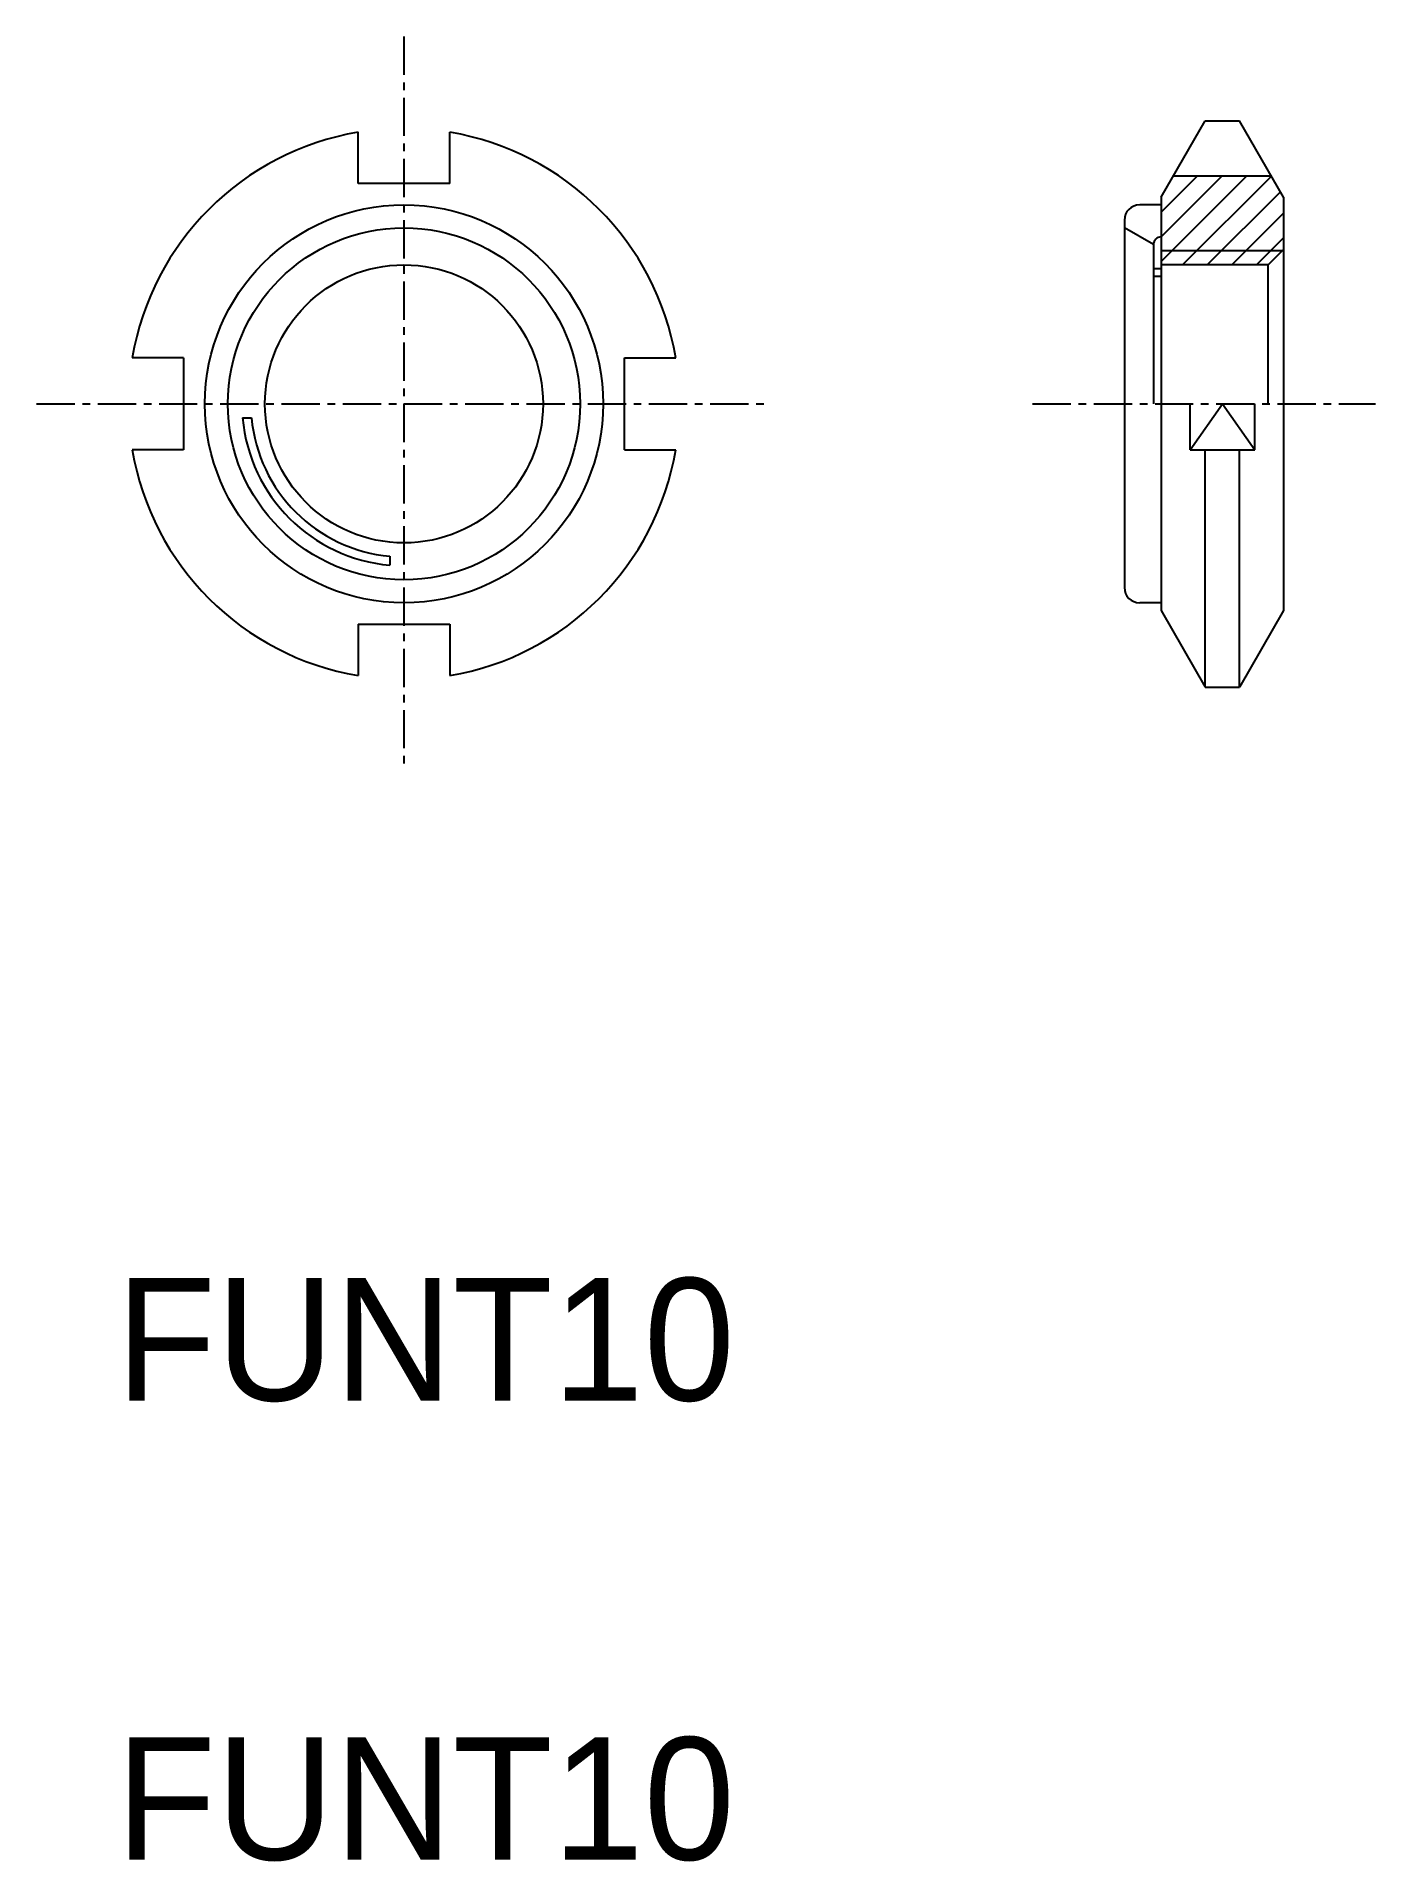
# Model space of a CAD drawing. Extents: x 102.9 to 146.7, y 82.3 to 141.9.
import ezdxf

# ---------------------------------------------------------------- set-up
doc = ezdxf.new("R2010")
doc.units = 0
doc.linetypes.add('CENTER', pattern=[2, 1.25, -0.25, 0.25, -0.25])
doc.layers.get('0').update_dxf_attribs({"linetype": 'CONTINUOUS'})
doc.layers.add('CENTER', color=1, linetype='CENTER')
doc.layers.add('HATCH', color=3, linetype='CONTINUOUS')

msp = doc.modelspace()

# ---------------------------------------------------------------- linework, layer by layer
at = {"color": 7, "linetype": 'CONTINUOUS'}
for p, q in [((139.671, 136.668), (141.114, 139.168)), ((141.114, 139.168), (142.227, 139.168)), ((143.671, 136.668), (142.227, 139.168)), ((113.447, 137.118), (113.447, 138.792)), ((116.447, 137.118), (116.447, 138.792)), ((116.447, 137.118), (113.447, 137.118)), ((140.075, 137.368), (143.267, 137.368)), ((139.671, 136.668), (139.671, 123.168)), ((143.671, 136.668), (143.671, 123.168)), ((139.671, 136.418), (138.971, 136.418)), ((138.471, 135.918), (138.471, 123.918)), ((139.421, 135.119), (138.471, 135.667)), ((139.421, 135.119), (139.421, 129.918)), ((143.171, 134.458), (143.671, 134.958)), ((139.671, 134.324), (139.421, 134.324)), ((143.171, 134.458), (139.671, 134.458)), ((143.171, 129.918), (143.171, 134.458)), ((139.671, 134.074), (139.421, 134.074)), ((107.747, 131.418), (106.073, 131.418)), ((107.747, 131.418), (107.747, 128.418)), ((122.147, 131.418), (123.821, 131.418)), ((122.147, 128.418), (122.147, 131.418)), ((140.614, 128.418), (140.614, 129.918)), ((140.614, 128.418), (141.671, 129.918)), ((141.671, 129.918), (142.727, 128.418)), ((142.727, 128.418), (142.727, 129.918)), ((107.747, 128.418), (106.073, 128.418)), ((122.147, 128.418), (123.821, 128.418)), ((140.614, 128.418), (142.727, 128.418)), ((141.114, 120.668), (141.114, 128.418)), ((142.227, 120.668), (142.227, 128.418)), ((139.671, 123.418), (138.971, 123.418)), ((139.671, 123.168), (141.114, 120.668)), ((143.671, 123.168), (142.227, 120.668)), ((113.447, 122.718), (116.447, 122.718)), ((113.447, 122.718), (113.447, 121.044)), ((116.447, 122.718), (116.447, 121.044)), ((141.114, 120.668), (142.227, 120.668))]:
    msp.add_line(p, q, dxfattribs=at)
at = {"color": 3}
for p, q in [((143.631, 134.918), (139.671, 134.918)), ((109.678, 129.458), (109.968, 129.458)), ((114.487, 124.939), (114.487, 124.649))]:
    msp.add_line(p, q, dxfattribs=at)
at = {"color": 7, "linetype": 'CONTINUOUS'}
for radius in [6.5, 5.749, 4.54]:
    msp.add_circle((114.947, 129.918), radius, dxfattribs=at)
for centre, radius, start, end in [((114.947, 129.918), 9, 99.59407, 170.40593), ((114.947, 129.918), 9, 9.59407, 80.40593), ((138.971, 135.918), 0.5, 90, 180), ((139.671, 135.119), 0.25, 90, 180), ((114.947, 129.918), 9, 189.59407, 260.40593), ((114.947, 129.918), 9, 279.59407, 350.40593), ((138.971, 123.918), 0.5, 180, 270)]:
    msp.add_arc(centre, radius, start, end, dxfattribs=at)
at = {"color": 3}
for radius, start, end in [(5.289, 184.98926, 265.01074), (5, 185.27868, 264.72132)]:
    msp.add_arc((114.947, 129.918), radius, start, end, dxfattribs=at)
at = {"layer": 'CENTER', "color": 1, "linetype": 'CENTER'}
for p, q in [((114.947, 141.918), (114.947, 117.918)), ((102.947, 129.918), (126.947, 129.918)), ((135.471, 129.918), (146.671, 129.918))]:
    msp.add_line(p, q, dxfattribs=at)
at = {"layer": 'HATCH'}
for p, q in [((139.671, 136.178), (140.861, 137.368)), ((139.671, 135.372), (141.667, 137.368)), ((139.671, 134.566), (142.473, 137.368)), ((140.369, 134.458), (143.271, 137.36)), ((141.175, 134.458), (143.566, 136.849)), ((141.981, 134.458), (143.671, 136.148)), ((142.787, 134.458), (143.671, 135.342))]:
    msp.add_line(p, q, dxfattribs=at)

# ---------------------------------------------------------------- texts
for p in [(105.541, 97.361), (105.541, 82.361)]:
    msp.add_text('FUNT10', height=4).set_placement(p)

doc.saveas('drawing.dxf')
